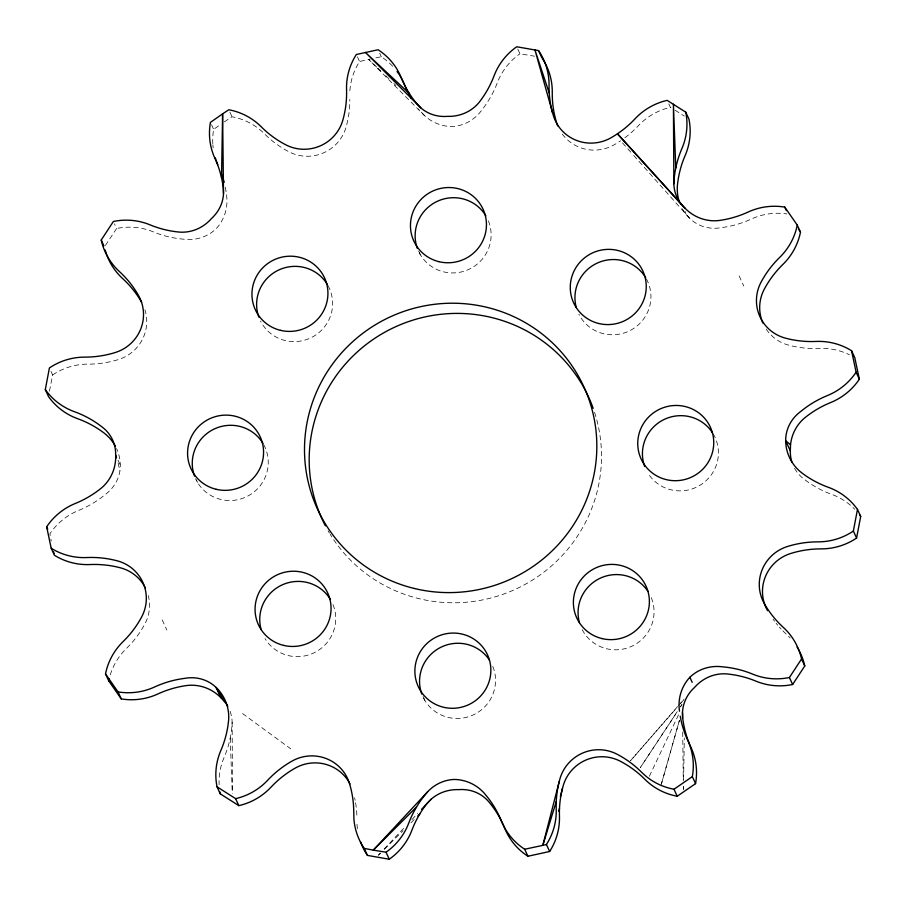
<?xml version="1.0" encoding="UTF-8"?>
<svg xmlns="http://www.w3.org/2000/svg" width="906" height="906" viewBox="0 0 906 906"><rect width="100%" height="100%" fill="white"/><g stroke="black" fill="none" stroke-linecap="round" stroke-linejoin="round"><path stroke-width="0.68" stroke-dasharray="4.53 3.4" d="M683.452 789.364L683.498 786.589M683.611 779.636L684.302 737.948M230.113 711.323A41.495 37.237 -21.9 0 1 232.129 722.252L231.777 727.88A100.838 99.275 -24.7 0 1 224.11 757.416A62.389 61.427 -24.7 0 0 219.116 784.641M50.215 535.605L49.887 533.804A62.389 61.427 -24.7 0 1 78.584 510.44A100.838 99.275 -24.7 0 0 105.051 494.687A41.495 37.927 6.6 0 0 119.92 470.905L120.339 465.276A41.495 41.268 -29.5 0 0 116.58 448.583M49.445 391.154L52.639 374.948L51.03 371.437M679.387 720.417L660.78 786.136L679.443 720.372M649.375 776.249L679.432 712.909M105.413 245.469L116.591 228.505L114.45 223.827M677.235 711.618L640.282 767.688L677.382 711.561M680.315 706.952L681.856 704.608M680.474 706.884L682.025 704.551M677.609 706.555L630.542 760.712L676.929 707.62M678.526 705.502L684.064 699.126M680.633 703.373L684.347 699.126M378.425 855.105L380.339 853.078M384.178 849.013L404.291 827.676M411.958 819.556L417.7 813.463M378.481 855.173L380.441 853.214M384.37 849.296L403.045 830.655M410.916 822.818L415.831 817.914M212.797 143.76A62.389 61.427 -24.7 0 1 213.669 129.365L219.705 125.062M224.28 121.902L232.004 116.761A62.389 61.427 -24.7 0 1 264.484 133.828A100.838 99.275 -24.7 0 0 289.025 151.823A39.864 39.241 -24.7 0 0 346.081 127.112A100.838 99.275 -24.7 0 0 349.818 99.422M349.875 90.702A62.389 61.427 -24.7 0 1 359.58 61.506L370.418 58.992M375.854 57.837L381.313 56.75A62.389 61.427 -24.7 0 1 393.091 66.727M517.813 49.117L519.953 53.782L534.529 56.195M668.775 103.862L670.383 107.361L671.958 108.312M675.095 110.226L684.381 116.127M242.593 713.577L290.69 748.809M376.692 67.101L368.606 59.388L424.336 115.436A41.495 40.781 77.5 0 0 452.06 126.546A41.495 39.309 -84.8 0 0 482.185 109.569A100.838 99.275 -24.7 0 0 497.258 82.91A62.389 61.427 -24.7 0 1 519.953 53.782M377.7 68.063L381.743 71.925M385.786 75.787L388.821 78.675M393.872 83.499L395.888 85.424M424.336 115.436L420.169 110.906A100.838 99.275 -24.7 0 1 418.572 108.935M682.411 208.844A41.495 41.257 -13.1 0 0 685.785 213.986L689.896 218.573A41.495 37.859 -54.4 0 0 721.72 227.576A100.838 99.275 -24.7 0 0 751.301 219.059A62.389 61.427 -24.7 0 1 786.94 213.941M622.524 142.876L632.818 154.45M633.69 155.424L689.896 218.573M739.137 275.911L743.815 286.092M379.705 53.25L381.313 56.75M357.428 56.84L359.58 61.506M418.651 251.019L420.407 254.835M229.864 112.095L232.004 116.761M211.517 124.7L213.669 129.365M423.068 696.555L424.823 700.372M196.364 479.886L197.531 482.434M118.007 460.18L120.339 465.276M162.185 619.908L166.863 630.089M118.131 463.159L119.92 470.905M50.906 539.195L51.268 540.984M685.332 211.494L685.785 213.986M230.237 737.96L232.264 793.486M682.716 732.127L683.271 780.983M683.339 786.567L683.373 789.353M232.129 722.252L232.525 793.441M594.54 412.298A146.557 144.292 -24.7 0 1 515.82 589.093A146.557 144.292 -24.7 0 1 330.203 534.314M329.478 533.136A146.557 144.292 -24.7 0 1 328.074 530.746M713.147 433.748A38.109 37.52 -24.7 0 1 699.749 485.423A38.109 37.52 -24.7 0 1 647.699 472.773M646.363 278.855A38.109 37.52 -24.7 0 1 630.406 330.362A38.109 37.52 -24.7 0 1 578.866 314.212M488.368 220.826A38.109 37.52 -24.7 0 1 468.017 269.762A38.109 37.52 -24.7 0 1 418.459 251.109M328.04 285.684A38.109 37.52 -24.7 0 1 312.083 337.191A38.109 37.52 -24.7 0 1 260.543 321.041M263.68 444.62A38.109 37.52 -24.7 0 1 247.089 496.443A38.109 37.52 -24.7 0 1 195.571 478.708M332.978 604.529A38.109 37.52 -24.7 0 1 314.563 652.558A38.109 37.52 -24.7 0 1 265.016 638.537M492.785 666.363A38.109 37.52 -24.7 0 1 472.434 715.298A38.109 37.52 -24.7 0 1 422.864 696.646M651.301 597.7A38.109 37.52 -24.7 0 1 630.95 646.635A38.109 37.52 -24.7 0 1 581.38 627.983M226.5 194.79A41.495 40.725 56.1 0 1 216.138 228.731A41.495 39.4 37.3 0 1 183.08 239.127A100.838 99.275 -24.7 0 1 153.341 231.879A62.389 61.427 -24.7 0 0 116.591 228.505M110.26 674.879A62.389 61.427 -24.7 0 1 126.364 648.549A100.838 99.275 -24.7 0 0 144.835 624.041A39.864 39.241 -24.7 0 0 148.278 595.548M52.639 374.948A62.389 61.427 -24.7 0 1 88.063 364.133A100.838 99.275 -24.7 0 0 118.482 359.523A39.864 39.241 -24.7 0 0 144.926 309.807M225.288 187.27A100.838 99.275 -24.7 0 1 226.16 192.276M213.17 147.871A62.389 61.427 -24.7 0 1 212.865 144.79M562.298 134.054A39.864 39.241 -24.7 0 0 614.087 144.847A100.838 99.275 -24.7 0 0 620.655 140.792M624.857 137.803A100.838 99.275 -24.7 0 0 638.266 125.809A62.389 61.427 -24.7 0 1 670.383 107.361M766.204 329.138A39.864 39.241 -24.7 0 0 788.684 345.152A100.838 99.275 -24.7 0 0 819.171 348.448A62.389 61.427 -24.7 0 1 849.375 354.733M782.863 630.859A100.838 99.275 -24.7 0 0 786.533 634.393A62.389 61.427 -24.7 0 1 790.179 638.028M781.108 629.024A100.838 99.275 -24.7 0 1 779.398 627.145M777.733 625.231A100.838 99.275 -24.7 0 1 776.125 623.271M774.562 621.267A100.838 99.275 -24.7 0 1 773.056 619.217M794.551 468.345A41.495 37.225 -25.8 0 0 804.788 479.682A100.838 99.275 -24.7 0 0 831.538 494.291A62.389 61.427 -24.7 0 1 854.788 509.297M354.597 797.767A100.838 99.275 -24.7 0 1 355.118 800.258M355.571 802.75A100.838 99.275 -24.7 0 1 356.941 817.925M357.394 828.696A62.389 61.427 -24.7 0 1 356.975 823.554"/><path stroke-width="1.36" d="M221.54 177.791L222.604 113.85L228.788 109.762A62.389 61.427 -24.7 0 1 261.268 126.817A100.838 99.275 -24.7 0 0 285.798 144.813A39.864 39.241 -24.7 0 0 342.853 120.102A100.838 99.275 -24.7 0 0 346.602 92.423L346.522 86.783A62.389 61.427 -24.7 0 1 356.352 54.507L378.096 49.751A62.389 61.427 -24.7 0 1 401.347 77.893A100.838 99.275 -24.7 0 0 416.953 103.896L420.882 107.916A41.495 37.712 -50.4 0 0 447.371 116.364A41.495 39.185 32.7 0 0 478.957 102.571A100.838 99.275 -24.7 0 0 494.042 75.9A62.389 61.427 -24.7 0 1 516.737 46.772L538.549 50.6L541.777 57.599M791.844 461.969A41.495 37.225 -25.8 0 1 790.338 450.905L790.53 444.767A41.495 40.566 62.8 0 1 804.177 418.312A100.838 99.275 -24.7 0 1 830.632 402.558A62.389 61.427 -24.7 0 0 859.341 379.195L854.8 357.745L851.572 350.735A62.389 61.427 -24.7 0 0 815.955 341.449A100.838 99.275 -24.7 0 1 785.457 338.153A39.864 39.241 -24.7 0 1 761.165 281.959A100.838 99.275 -24.7 0 1 779.636 257.451A62.389 61.427 -24.7 0 0 797.257 225.107L784.743 207.1A62.389 61.427 -24.7 0 0 748.084 212.049A100.838 99.275 -24.7 0 1 718.492 220.577A41.495 40.634 70.5 0 1 685.219 208.391L617.439 133.782L681.346 204.314M685.219 208.391A41.495 37.237 -21.9 0 1 673.871 183.748L674.223 178.12A100.838 99.275 -24.7 0 1 681.89 148.584A62.389 61.427 -24.7 0 0 685.751 112.174L667.167 100.362A62.389 61.427 -24.7 0 0 635.038 118.799A100.838 99.275 -24.7 0 1 610.87 137.848A39.864 39.241 -24.7 0 1 553.351 115.594L534.936 49.875L549.251 93.159M115.481 446.386A41.495 41.268 -29.5 0 0 104.439 433.317A100.838 99.275 -24.7 0 0 77.678 418.708A62.389 61.427 -24.7 0 1 48.528 396.59L45.3 389.58L49.422 367.938A62.389 61.427 -24.7 0 1 84.847 357.123A100.838 99.275 -24.7 0 0 115.255 352.525A39.864 39.241 -24.7 0 0 138.425 295.311A100.838 99.275 -24.7 0 0 119.467 271.607A62.389 61.427 -24.7 0 1 101.223 240.033L113.375 221.494A62.389 61.427 -24.7 0 1 150.124 224.881A100.838 99.275 -24.7 0 0 179.864 232.129A41.495 39.094 -80.3 0 0 211.46 218.55A41.495 37.769 2.6 0 0 223.51 193.408L222.604 113.85L210.441 122.367A62.389 61.427 -24.7 0 0 215.016 158.607A100.838 99.275 -24.7 0 1 223.272 187.791L223.51 193.408M851.572 350.735L856.113 372.196A62.389 61.427 -24.7 0 1 827.416 395.56A100.838 99.275 -24.7 0 0 800.949 411.313A41.495 37.927 6.6 0 0 785.661 440.724A41.495 41.268 -29.5 0 0 801.561 472.683A100.838 99.275 -24.7 0 0 828.322 487.292A62.389 61.427 -24.7 0 1 857.472 509.41L853.361 531.052L856.578 538.062A62.389 61.427 -24.7 0 1 821.153 548.877A100.838 99.275 -24.7 0 0 790.745 553.475A39.864 39.241 -24.7 0 0 767.575 610.689M857.472 509.41L860.7 516.42L856.578 538.062M797.031 647.009A62.389 61.427 -24.7 0 1 804.777 665.967L792.625 684.506A62.389 61.427 -24.7 0 1 755.876 681.119A100.838 99.275 -24.7 0 0 726.136 673.871A41.495 39.094 -80.3 0 0 694.54 687.45A41.495 37.769 2.6 0 0 682.49 712.592L682.728 718.209A100.838 99.275 -24.7 0 0 690.984 747.393A62.389 61.427 -24.7 0 1 695.559 783.633L677.212 796.238L673.996 789.239A62.389 61.427 -24.7 0 1 641.516 772.172A100.838 99.275 -24.7 0 0 616.975 754.177A39.864 39.241 -24.7 0 0 559.919 778.888L542.819 845.366L524.687 849.25A62.389 61.427 -24.7 0 1 501.426 821.108A100.838 99.275 -24.7 0 0 485.831 795.094A41.495 40.781 77.5 0 0 453.94 779.454A41.495 39.309 -84.8 0 0 427.655 791.731L373.283 850.134L364.223 848.401A62.389 61.427 -24.7 0 1 353.952 819.636L353.725 810.915A100.838 99.275 -24.7 0 0 349.433 783.407A39.864 39.241 -24.7 0 0 291.913 761.153A100.838 99.275 -24.7 0 0 267.734 780.191A62.389 61.427 -24.7 0 1 235.617 798.639L217.032 786.827A62.389 61.427 -24.7 0 1 220.883 750.406A100.838 99.275 -24.7 0 0 227.916 725.933L228.561 720.882A41.495 41.257 -13.1 0 0 216.104 687.428A41.495 37.859 -54.4 0 0 184.28 678.424A100.838 99.275 -24.7 0 0 154.7 686.941A62.389 61.427 -24.7 0 1 118.04 691.901L105.515 673.894A62.389 61.427 -24.7 0 1 123.137 641.539A100.838 99.275 -24.7 0 0 141.608 617.031A39.864 39.241 -24.7 0 0 117.316 560.848A100.838 99.275 -24.7 0 0 86.829 557.552A62.389 61.427 -24.7 0 1 51.2 548.255L46.659 526.805A62.389 61.427 -24.7 0 1 75.368 503.442A100.838 99.275 -24.7 0 0 101.823 487.688A41.495 40.566 62.8 0 0 115.662 455.095A41.495 37.225 -25.8 0 0 101.212 426.318A100.838 99.275 -24.7 0 0 74.462 411.709A62.389 61.427 -24.7 0 1 45.3 389.58M560.384 796.533L563.147 785.898A39.864 39.241 -24.7 0 1 620.202 761.187A100.838 99.275 -24.7 0 1 644.732 779.183A62.389 61.427 -24.7 0 0 677.212 796.238M556.273 801.482L542.819 845.366L546.42 844.494A62.389 61.427 -24.7 0 0 556.227 809.115A100.838 99.275 -24.7 0 1 559.262 781.357M558.674 811.153L559.489 808.492M853.361 531.052A62.389 61.427 -24.7 0 1 817.937 541.867A100.838 99.275 -24.7 0 0 787.518 546.477A39.864 39.241 -24.7 0 0 764.358 603.679A100.838 99.275 -24.7 0 0 783.305 627.382A62.389 61.427 -24.7 0 1 801.561 658.968L789.409 677.495L792.625 684.506M427.655 791.731L423.815 796.431A100.838 99.275 -24.7 0 0 408.742 823.09A62.389 61.427 -24.7 0 1 386.047 852.218L373.283 850.134L416.534 806.986M421.539 809.398L431.109 799.239A41.495 39.185 32.7 0 1 458.629 789.636A41.495 37.712 -50.4 0 1 489.047 802.104A100.838 99.275 -24.7 0 1 504.653 828.107A62.389 61.427 -24.7 0 0 527.904 856.249L549.648 851.493A62.389 61.427 -24.7 0 0 559.455 816.125A100.838 99.275 -24.7 0 1 562.479 788.367M431.109 799.239L427.043 803.429A100.838 99.275 -24.7 0 0 411.958 830.1A62.389 61.427 -24.7 0 1 389.263 859.228L367.451 855.4A62.389 61.427 -24.7 0 1 360.463 841.685M417.791 815.955L419.761 813.984M680.247 716.227A100.838 99.275 -24.7 0 0 687.756 740.395A62.389 61.427 -24.7 0 1 692.331 776.635L673.996 789.239M349.999 783.928A39.864 39.241 -24.7 0 0 295.13 768.152A100.838 99.275 -24.7 0 0 270.962 787.201A62.389 61.427 -24.7 0 1 238.833 805.638L220.249 793.826L217.032 786.827M790.53 444.767L785.661 440.724L790.338 450.905M409.467 93.658L365.378 52.378L420.882 107.916M224.654 701.686L216.104 687.428L220.781 697.609L224.654 701.686A41.495 37.237 -21.9 0 1 227.791 706.295M220.781 697.609A41.495 40.634 70.5 0 0 187.508 685.423A100.838 99.275 -24.7 0 0 157.916 693.951A62.389 61.427 -24.7 0 1 121.257 698.9L108.743 680.893L105.515 673.894M798.469 229.059L800.485 232.106A62.389 61.427 -24.7 0 1 782.863 264.461A100.838 99.275 -24.7 0 0 764.392 288.969A39.864 39.241 -24.7 0 0 762.852 322.989M797.257 225.107L800.485 232.106M784.743 207.1L786.351 210.6M856.113 372.196L859.341 379.195M685.751 112.174L688.968 119.173A62.389 61.427 -24.7 0 1 685.117 155.594A100.838 99.275 -24.7 0 0 677.733 182.593L677.439 185.118A41.495 41.257 -13.1 0 0 679.432 202.106M801.561 658.968L804.777 665.967M789.409 677.495A62.389 61.427 -24.7 0 1 752.66 674.121A100.838 99.275 -24.7 0 0 722.92 666.873A41.495 39.4 37.3 0 0 689.862 677.269L692.207 682.365M692.331 776.635L695.559 783.633M546.42 844.494L549.648 851.493M524.687 849.25L527.904 856.249M386.047 852.218L389.263 859.228M101.223 240.033L103.907 245.866M364.223 848.401L367.451 855.4M235.617 798.639L238.833 805.638M46.659 526.805L47.735 529.138M118.04 691.901L121.257 698.9M51.2 548.255L54.428 555.265A62.389 61.427 -24.7 0 0 90.045 564.551A100.838 99.275 -24.7 0 1 120.543 567.847A39.864 39.241 -24.7 0 1 145.379 587.903M115.662 455.095L116.489 457.779M53.59 551.709L54.009 553.487M675.763 168.04L673.43 104.19L673.871 183.748M682.49 712.592L682.558 718.175M679.5 711.21A41.495 40.725 56.1 0 1 689.862 677.269M712.354 432.558A38.109 37.52 -24.7 0 1 666.272 479.625A38.109 37.52 -24.7 0 1 648.605 417.066A38.109 37.52 -24.7 0 1 712.354 432.558A38.109 37.52 -24.7 0 0 663.611 419.727A38.109 37.52 -24.7 0 0 644.676 466.443M489.478 660.157A38.109 37.52 -24.7 0 1 443.396 707.212A38.109 37.52 -24.7 0 1 425.729 644.664A38.109 37.52 -24.7 0 1 489.478 660.157A38.109 37.52 -24.7 0 0 440.735 647.326A38.109 37.52 -24.7 0 0 421.8 694.041M325.39 525.854A146.557 144.292 -24.7 0 1 384.699 332.264A146.557 144.292 -24.7 0 1 581.199 383.045M581.912 384.235A146.557 144.292 -24.7 0 1 593.181 408.334M576.329 307.678A38.109 37.52 -24.7 0 1 598.051 262.717A38.109 37.52 -24.7 0 1 645.661 277.644M417.383 248.504A38.109 37.52 -24.7 0 1 436.952 201.472A38.109 37.52 -24.7 0 1 485.854 215.809M258.867 317.168A38.109 37.52 -24.7 0 1 278.436 270.135A38.109 37.52 -24.7 0 1 327.349 284.473M194.507 476.103A38.109 37.52 -24.7 0 1 214.076 429.07A38.109 37.52 -24.7 0 1 262.978 443.408M261.132 629.545A38.109 37.52 -24.7 0 1 282.853 584.585A38.109 37.52 -24.7 0 1 330.464 599.512M579.455 622.716A38.109 37.52 -24.7 0 1 600.531 578.051A38.109 37.52 -24.7 0 1 648.05 591.505M108.743 680.893A62.389 61.427 -24.7 0 1 109.184 678.877M141.642 302.321A100.838 99.275 -24.7 0 0 122.695 278.618A62.389 61.427 -24.7 0 1 105.187 250.033M397.032 71.483A62.389 61.427 -24.7 0 1 398.81 74.009M399.376 74.87A62.389 61.427 -24.7 0 1 404.574 84.892A100.838 99.275 -24.7 0 0 411.358 98.505M221.993 175.028A100.838 99.275 -24.7 0 1 224.167 182.321M217.814 164.666A62.389 61.427 -24.7 0 1 216.296 160.849M215.945 159.875A62.389 61.427 -24.7 0 1 215.322 157.916M552.637 113.148A100.838 99.275 -24.7 0 1 549.059 85.538A62.389 61.427 -24.7 0 0 538.549 50.6M542.343 58.46A62.389 61.427 -24.7 0 1 552.275 92.537A100.838 99.275 -24.7 0 0 556.567 122.593A39.864 39.241 -24.7 0 0 557.745 125.9M859.477 514.755A62.389 61.427 -24.7 0 1 860.7 516.42M220.249 793.826A62.389 61.427 -24.7 0 1 219.875 791.799M414.212 588.447A146.557 144.292 -24.7 0 0 591.471 407.44A146.557 144.292 -24.7 0 0 346.296 347.836A146.557 144.292 -24.7 0 0 414.212 588.447M598.787 323.51A38.109 37.52 -24.7 0 0 644.868 276.455A38.109 37.52 -24.7 0 0 581.12 260.962A38.109 37.52 -24.7 0 0 598.787 323.51M438.98 261.687A38.109 37.52 -24.7 0 0 485.061 214.62A38.109 37.52 -24.7 0 0 421.313 199.127A38.109 37.52 -24.7 0 0 438.98 261.687M280.464 330.339A38.109 37.52 -24.7 0 0 326.545 283.284A38.109 37.52 -24.7 0 0 262.808 267.78A38.109 37.52 -24.7 0 0 280.464 330.339M216.092 489.274A38.109 37.52 -24.7 0 0 262.185 442.219A38.109 37.52 -24.7 0 0 198.437 426.715A38.109 37.52 -24.7 0 0 216.092 489.274M283.589 645.389A38.109 37.52 -24.7 0 0 329.671 598.322A38.109 37.52 -24.7 0 0 265.922 582.83A38.109 37.52 -24.7 0 0 283.589 645.389M601.901 638.56A38.109 37.52 -24.7 0 0 647.994 591.493A38.109 37.52 -24.7 0 0 584.245 576.001A38.109 37.52 -24.7 0 0 601.901 638.56"/></g></svg>
